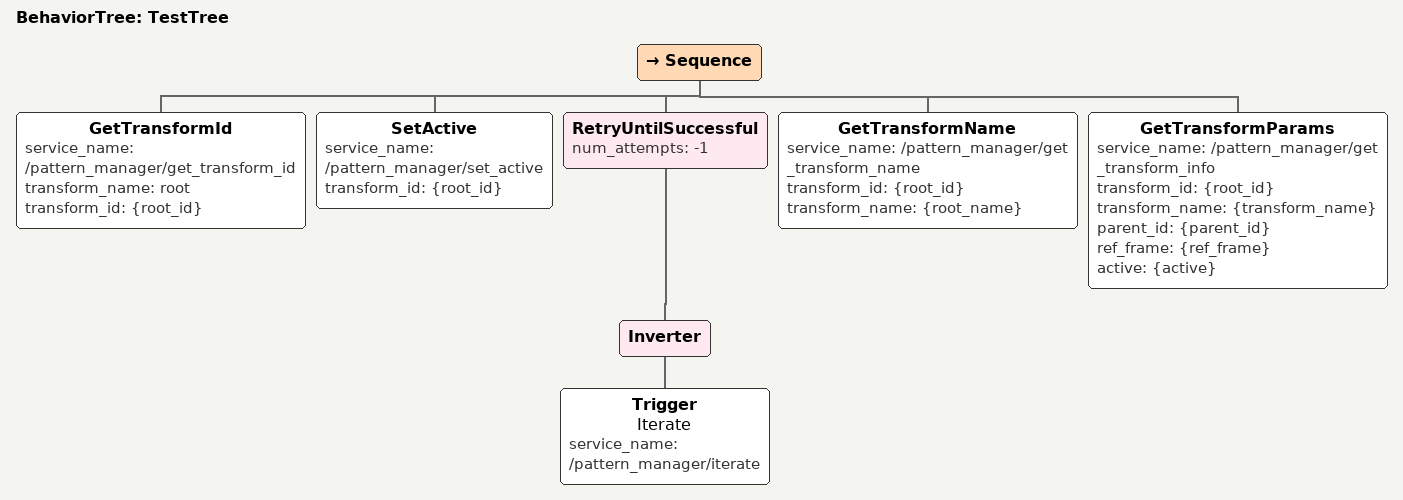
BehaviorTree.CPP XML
<?xml version="1.0"?>
<root main_tree_to_execute="TestTree">
	<BehaviorTree ID="TestTree">
		<Sequence>
			<GetTransformId service_name="/pattern_manager/get_transform_id" transform_name="root" transform_id="{root_id}"/>
			<SetActive service_name="/pattern_manager/set_active" transform_id="{root_id}"/>
			<RetryUntilSuccessful num_attempts="-1">
				<Inverter>
					<Trigger name="Iterate" service_name="/pattern_manager/iterate"/>
				</Inverter>
			</RetryUntilSuccessful>

			<GetTransformName service_name="/pattern_manager/get_transform_name" transform_id="{root_id}" transform_name="{root_name}"/>
			<GetTransformParams service_name="/pattern_manager/get_transform_info" transform_id="{root_id}"
				transform_name="{transform_name}"
				parent_id="{parent_id}"
				ref_frame="{ref_frame}"
				active="{active}"
			/>
		</Sequence>
	</BehaviorTree>
</root>
